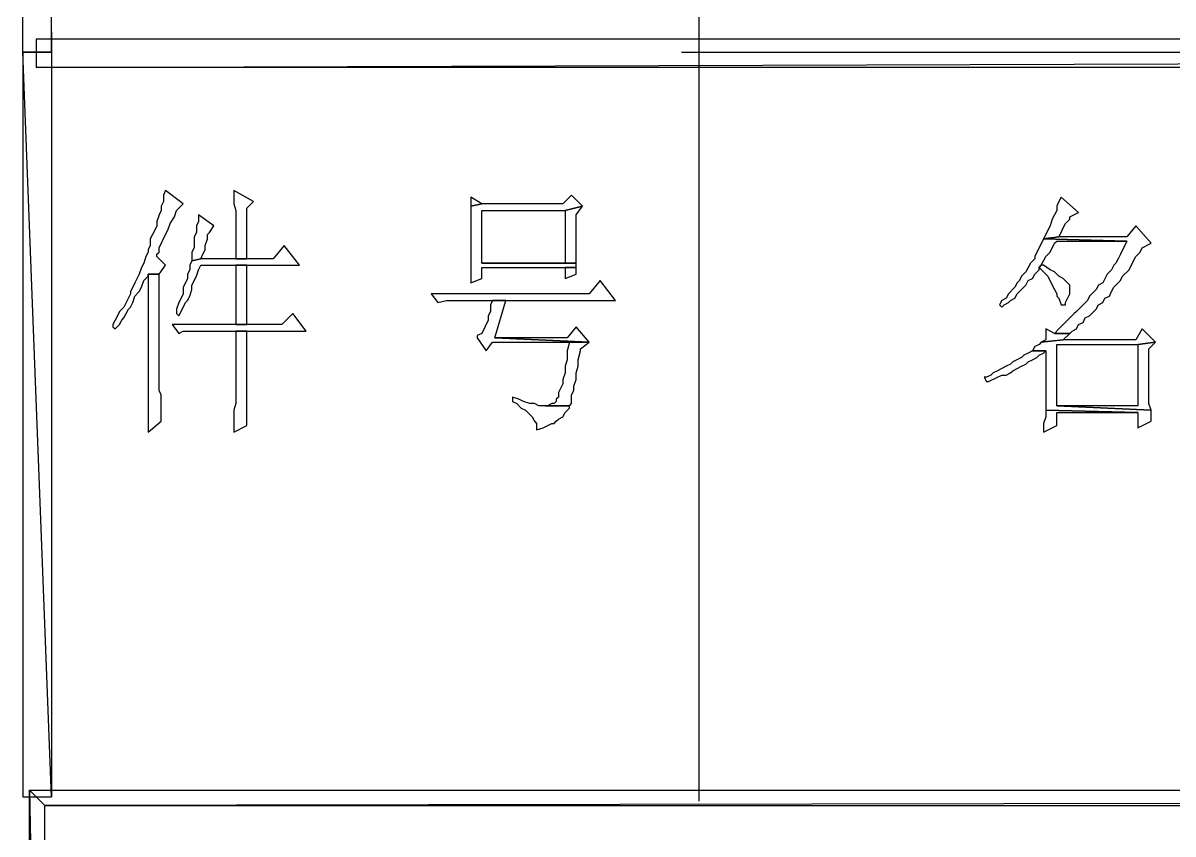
# Model space of a CAD drawing. Extents: x -15.4 to 0.8, y 0.3 to 11.8.
# Drawn here: x -3.2738 to -2.8371, y 1.0377 to 1.3455 of the extents above; entities that cross this region are included whole.
import ezdxf

# ---------------------------------------------------------------- set-up
doc = ezdxf.new("R2010")
doc.units = 0
doc.header["$MEASUREMENT"] = 0
doc.linetypes.add('AUSGEZOGEN', pattern=[0])
doc.layers.get('0').update_dxf_attribs({"linetype": 'AUSGEZOGEN'})

msp = doc.modelspace()

# ---------------------------------------------------------------- linework, layer by layer
for points in [[(-3.26295, 2.6744), (-3.27378, 2.6744), (-3.27378, 2.6744), (-3.26295, 1.3344), (-3.26295, 2.6744)], [(-3.27378, 2.6744), (-3.26295, 1.3344), (-3.26295, 1.3344), (-3.27378, 1.3344), (-3.27378, 2.6744)], [(-3.01711, 2.6744), (-3.01711, 1.33606)], [(-3.26878, 1.3394), (-3.26878, 1.32856), (-3.26878, 1.32856), (0.08122, 1.3394), (-3.26878, 1.3394)], [(-3.26878, 1.32856), (0.08122, 1.3394), (0.08122, 1.3394), (0.08122, 1.32856), (-3.26878, 1.32856)], [(-3.27378, 1.0519), (-3.26295, 1.0519), (-3.26295, 1.0519), (-3.27378, 1.3344), (-3.27378, 1.0519)], [(-3.26295, 1.0519), (-3.27378, 1.3344), (-3.27378, 1.3344), (-3.26295, 1.3344), (-3.26295, 1.0519)], [(-3.02378, 1.3344), (-2.46545, 1.3344)], [(-3.01711, 1.33606), (-3.01711, 1.05023)], [(-3.21961, 1.2819), (-3.22045, 1.28023), (-3.22045, 1.28023), (-3.22045, 1.27773), (-3.22045, 1.27773), (-3.22128, 1.27606), (-3.22128, 1.27606), (-3.22128, 1.2744), (-3.22128, 1.2744), (-3.22211, 1.27273), (-3.22211, 1.27273), (-3.22295, 1.27023), (-3.22295, 1.27023), (-3.22295, 1.26856), (-3.22295, 1.26856), (-3.22378, 1.2669), (-3.22378, 1.2669), (-3.22461, 1.26523), (-3.22461, 1.26523), (-3.22545, 1.26356), (-3.22545, 1.26356), (-3.22545, 1.26106), (-3.22545, 1.26106), (-3.22628, 1.2594), (-3.22628, 1.2594), (-3.22628, 1.25856), (-3.22628, 1.25856), (-3.22711, 1.2569), (-3.22711, 1.2569), (-3.22795, 1.2544), (-3.22795, 1.2544), (-3.22878, 1.25273), (-3.22878, 1.25273), (-3.22961, 1.25023), (-3.22961, 1.25023), (-3.23128, 1.2469), (-3.23128, 1.2469), (-3.23211, 1.24523), (-3.23211, 1.24523), (-3.23295, 1.24356), (-3.23295, 1.24356), (-3.23295, 1.24273), (-3.23295, 1.24273), (-3.23461, 1.2394), (-3.23461, 1.2394), (-3.23545, 1.23773), (-3.23545, 1.23773), (-3.23711, 1.23606), (-3.23711, 1.23606), (-3.23795, 1.2344), (-3.23795, 1.2344), (-3.23961, 1.23106), (-3.23961, 1.23106), (-3.23961, 1.23023), (-3.23961, 1.23023), (-3.23878, 1.2294), (-3.23878, 1.2294), (-3.23711, 1.23106), (-3.23711, 1.23106), (-3.23628, 1.23273), (-3.23628, 1.23273), (-3.23545, 1.23356), (-3.23545, 1.23356), (-3.23461, 1.23523), (-3.23461, 1.23523), (-3.23378, 1.2369), (-3.23378, 1.2369), (-3.23295, 1.23773), (-3.23295, 1.23773), (-3.23211, 1.2394), (-3.23211, 1.2394), (-3.23128, 1.2419), (-3.23128, 1.2419), (-3.22961, 1.24356), (-3.22961, 1.24356), (-3.22878, 1.24523), (-3.22878, 1.24523), (-3.22795, 1.24773), (-3.22795, 1.24773), (-3.22628, 1.2494), (-3.22628, 1.2494), (-3.22628, 1.25023), (-3.22628, 1.25023), (-3.22211, 1.25023), (-3.22211, 1.25023), (-3.21961, 1.25356), (-3.21961, 1.25356), (-3.22295, 1.2569), (-3.22295, 1.2569), (-3.22295, 1.25773), (-3.22295, 1.25773), (-3.22211, 1.25856), (-3.22211, 1.25856), (-3.22211, 1.26023), (-3.22211, 1.26023), (-3.21961, 1.26523), (-3.21961, 1.26523), (-3.21878, 1.2669), (-3.21878, 1.2669), (-3.21795, 1.2694), (-3.21795, 1.2694), (-3.21628, 1.2719), (-3.21628, 1.2719), (-3.21545, 1.2744), (-3.21545, 1.2744), (-3.21295, 1.2769), (-3.21961, 1.2819)], [(-3.19378, 1.2819), (-3.19378, 1.2769), (-3.19378, 1.2769), (-3.19295, 1.2744), (-3.19295, 1.2744), (-3.19295, 1.25606), (-3.19295, 1.25606), (-3.18878, 1.25606), (-3.18878, 1.25606), (-3.18878, 1.27523), (-3.18878, 1.27523), (-3.18628, 1.27773), (-3.19378, 1.2819)], [(-3.06545, 1.28023), (-3.06878, 1.2769), (-3.06878, 1.2769), (-3.09961, 1.2769), (-3.09961, 1.2769), (-3.10378, 1.27606), (-3.10378, 1.27606), (-3.10378, 1.2469), (-3.10378, 1.2469), (-3.09961, 1.24856), (-3.09961, 1.24856), (-3.09961, 1.25273), (-3.09961, 1.25273), (-3.06378, 1.25273), (-3.06378, 1.25273), (-3.06378, 1.2544), (-3.06378, 1.2544), (-3.09961, 1.2544), (-3.09961, 1.2544), (-3.09961, 1.2744), (-3.09961, 1.2744), (-3.06795, 1.2744), (-3.06795, 1.2744), (-3.06128, 1.27606), (-3.06545, 1.28023)], [(-3.10378, 1.2794), (-3.10378, 1.27606), (-3.10378, 1.27606), (-3.09961, 1.2769), (-3.10378, 1.2794)], [(-3.06128, 1.27606), (-3.06795, 1.2744), (-3.06795, 1.2744), (-3.06795, 1.2544), (-3.06795, 1.2544), (-3.09961, 1.2544), (-3.09961, 1.2544), (-3.06378, 1.2544), (-3.06378, 1.2544), (-3.06378, 1.27273), (-3.06128, 1.27606)], [(-2.87961, 1.2794), (-2.88045, 1.27773), (-2.88045, 1.27773), (-2.88128, 1.27606), (-2.88128, 1.27606), (-2.88128, 1.2744), (-2.88128, 1.2744), (-2.88211, 1.27273), (-2.88211, 1.27273), (-2.88295, 1.27106), (-2.88295, 1.27106), (-2.88378, 1.26856), (-2.88378, 1.26856), (-2.88461, 1.2669), (-2.88461, 1.2669), (-2.88545, 1.26523), (-2.88545, 1.26523), (-2.88628, 1.26356), (-2.88628, 1.26356), (-2.88045, 1.2644), (-2.88045, 1.2644), (-2.87961, 1.26606), (-2.87961, 1.26606), (-2.87878, 1.26773), (-2.87878, 1.26773), (-2.87795, 1.2694), (-2.87795, 1.2694), (-2.87628, 1.27106), (-2.87628, 1.27106), (-2.87628, 1.2719), (-2.87628, 1.2719), (-2.87295, 1.27356), (-2.87961, 1.2794)], [(-3.20711, 1.27273), (-3.20711, 1.27023), (-3.20711, 1.27023), (-3.20795, 1.26856), (-3.20795, 1.26856), (-3.20795, 1.26606), (-3.20795, 1.26606), (-3.20878, 1.2644), (-3.20878, 1.2644), (-3.20878, 1.26023), (-3.20878, 1.26023), (-3.20961, 1.25856), (-3.20961, 1.25856), (-3.20961, 1.25523), (-3.20961, 1.25523), (-3.20628, 1.25606), (-3.20628, 1.25606), (-3.20545, 1.25773), (-3.20545, 1.25773), (-3.20461, 1.2594), (-3.20461, 1.2594), (-3.20461, 1.26106), (-3.20461, 1.26106), (-3.20378, 1.26356), (-3.20378, 1.26356), (-3.20378, 1.26523), (-3.20378, 1.26523), (-3.20295, 1.26606), (-3.20295, 1.26606), (-3.20128, 1.26856), (-3.20711, 1.27273)], [(-2.85128, 1.26856), (-2.85461, 1.2644), (-2.85461, 1.2644), (-2.88045, 1.2644), (-2.88045, 1.2644), (-2.88628, 1.26356), (-2.88628, 1.26356), (-2.85461, 1.26273), (-2.85461, 1.26273), (-2.85711, 1.25773), (-2.85711, 1.25773), (-2.85795, 1.25606), (-2.85795, 1.25606), (-2.85878, 1.2544), (-2.85878, 1.2544), (-2.85961, 1.25356), (-2.85961, 1.25356), (-2.86045, 1.2519), (-2.86045, 1.2519), (-2.86211, 1.25023), (-2.86211, 1.25023), (-2.86378, 1.2469), (-2.86378, 1.2469), (-2.86545, 1.24606), (-2.86545, 1.24606), (-2.86628, 1.2444), (-2.86628, 1.2444), (-2.86878, 1.2419), (-2.86878, 1.2419), (-2.86961, 1.24023), (-2.86961, 1.24023), (-2.87128, 1.23856), (-2.87128, 1.23856), (-2.87378, 1.23606), (-2.87378, 1.23606), (-2.87461, 1.23523), (-2.87461, 1.23523), (-2.88045, 1.2294), (-2.88045, 1.2294), (-2.88211, 1.22773), (-2.88211, 1.22773), (-2.87628, 1.22773), (-2.87628, 1.22773), (-2.87545, 1.22856), (-2.87545, 1.22856), (-2.87378, 1.2294), (-2.87378, 1.2294), (-2.87295, 1.23106), (-2.87295, 1.23106), (-2.87128, 1.2319), (-2.87128, 1.2319), (-2.87045, 1.23356), (-2.87045, 1.23356), (-2.86878, 1.2344), (-2.86878, 1.2344), (-2.86711, 1.23606), (-2.86711, 1.23606), (-2.86628, 1.2369), (-2.86628, 1.2369), (-2.86545, 1.23856), (-2.86545, 1.23856), (-2.86378, 1.2394), (-2.86378, 1.2394), (-2.86295, 1.24106), (-2.86295, 1.24106), (-2.86128, 1.2419), (-2.86128, 1.2419), (-2.86045, 1.24356), (-2.86045, 1.24356), (-2.85961, 1.24523), (-2.85961, 1.24523), (-2.85878, 1.24606), (-2.85878, 1.24606), (-2.85711, 1.24773), (-2.85711, 1.24773), (-2.85628, 1.2494), (-2.85628, 1.2494), (-2.85378, 1.2519), (-2.85378, 1.2519), (-2.85211, 1.25523), (-2.85211, 1.25523), (-2.85128, 1.2569), (-2.85128, 1.2569), (-2.84961, 1.25856), (-2.84961, 1.25856), (-2.84878, 1.26023), (-2.84878, 1.26023), (-2.84545, 1.2619), (-2.85128, 1.26856)], [(-2.88628, 1.26356), (-2.88961, 1.2569), (-2.88961, 1.2569), (-2.88961, 1.25606), (-2.88961, 1.25606), (-2.89128, 1.2544), (-2.89128, 1.2544), (-2.89211, 1.25273), (-2.89211, 1.25273), (-2.89295, 1.25106), (-2.89295, 1.25106), (-2.89461, 1.2494), (-2.89461, 1.2494), (-2.89545, 1.24773), (-2.89545, 1.24773), (-2.89628, 1.2469), (-2.89628, 1.2469), (-2.89711, 1.24523), (-2.89711, 1.24523), (-2.89961, 1.24273), (-2.89961, 1.24273), (-2.90045, 1.24106), (-2.90045, 1.24106), (-2.90211, 1.24023), (-2.90211, 1.24023), (-2.90295, 1.23856), (-2.90295, 1.23856), (-2.90211, 1.23773), (-2.90211, 1.23773), (-2.90128, 1.23856), (-2.90128, 1.23856), (-2.89961, 1.2394), (-2.89961, 1.2394), (-2.89878, 1.24023), (-2.89878, 1.24023), (-2.89711, 1.24106), (-2.89711, 1.24106), (-2.89628, 1.24273), (-2.89628, 1.24273), (-2.89378, 1.24523), (-2.89378, 1.24523), (-2.89295, 1.24606), (-2.89295, 1.24606), (-2.89211, 1.24773), (-2.89211, 1.24773), (-2.89045, 1.24856), (-2.89045, 1.24856), (-2.88961, 1.25023), (-2.88961, 1.25023), (-2.88795, 1.2519), (-2.88795, 1.2519), (-2.88795, 1.25273), (-2.88795, 1.25273), (-2.88711, 1.25356), (-2.88711, 1.25356), (-2.88628, 1.25523), (-2.88628, 1.25523), (-2.88545, 1.2569), (-2.88545, 1.2569), (-2.88378, 1.25856), (-2.88378, 1.25856), (-2.88211, 1.2619), (-2.88211, 1.2619), (-2.88128, 1.26273), (-2.88128, 1.26273), (-2.85461, 1.26273), (-2.88628, 1.26356)], [(-3.17461, 1.26106), (-3.17878, 1.25606), (-3.17878, 1.25606), (-3.20628, 1.25606), (-3.20628, 1.25606), (-3.20961, 1.25523), (-3.20961, 1.25523), (-3.21045, 1.25356), (-3.21045, 1.25356), (-3.21045, 1.2519), (-3.21045, 1.2519), (-3.21128, 1.25023), (-3.21128, 1.25023), (-3.21128, 1.24856), (-3.21128, 1.24856), (-3.21211, 1.2469), (-3.21211, 1.2469), (-3.21295, 1.24523), (-3.21295, 1.24523), (-3.21295, 1.24273), (-3.21295, 1.24273), (-3.21378, 1.24106), (-3.21378, 1.24106), (-3.21461, 1.2394), (-3.21461, 1.2394), (-3.21545, 1.2369), (-3.21545, 1.2369), (-3.21545, 1.23523), (-3.21545, 1.23523), (-3.21461, 1.2344), (-3.21461, 1.2344), (-3.21378, 1.23606), (-3.21378, 1.23606), (-3.21211, 1.2394), (-3.21211, 1.2394), (-3.21128, 1.24023), (-3.21128, 1.24023), (-3.21045, 1.2419), (-3.21045, 1.2419), (-3.20961, 1.2444), (-3.20961, 1.2444), (-3.20961, 1.24606), (-3.20961, 1.24606), (-3.20795, 1.2494), (-3.20795, 1.2494), (-3.20711, 1.2519), (-3.20711, 1.2519), (-3.20628, 1.25356), (-3.20628, 1.25356), (-3.16878, 1.25356), (-3.17461, 1.26106)], [(-3.18878, 1.23106), (-3.18878, 1.25356), (-3.18878, 1.25356), (-3.19295, 1.25356), (-3.19295, 1.25356), (-3.19295, 1.23106), (-3.19295, 1.23106), (-3.18878, 1.23106), (-3.18878, 1.23106)], [(-2.88711, 1.25356), (-2.88795, 1.25273), (-2.88795, 1.25273), (-2.88461, 1.2494), (-2.88461, 1.2494), (-2.88295, 1.24606), (-2.88295, 1.24606), (-2.88211, 1.2444), (-2.88211, 1.2444), (-2.88128, 1.24273), (-2.88128, 1.24273), (-2.88128, 1.2419), (-2.88128, 1.2419), (-2.88045, 1.24106), (-2.88045, 1.24106), (-2.87961, 1.23856), (-2.87961, 1.23856), (-2.87795, 1.23856), (-2.87795, 1.23856), (-2.87795, 1.2394), (-2.87795, 1.2394), (-2.87628, 1.24273), (-2.87628, 1.24273), (-2.87628, 1.24606), (-2.87628, 1.24606), (-2.87878, 1.24856), (-2.87878, 1.24856), (-2.88045, 1.2494), (-2.88045, 1.2494), (-2.88211, 1.25106), (-2.88211, 1.25106), (-2.88378, 1.2519), (-2.88378, 1.2519), (-2.88628, 1.25356), (-2.88711, 1.25356)], [(-3.22211, 1.25023), (-3.22628, 1.25023), (-3.22628, 1.25023), (-3.22628, 1.19023), (-3.22628, 1.19023), (-3.22128, 1.1944), (-3.22128, 1.1944), (-3.22128, 1.2044), (-3.22128, 1.2044), (-3.22211, 1.20606), (-3.22211, 1.20606), (-3.22211, 1.21023), (-3.22211, 1.25023)], [(-3.06378, 1.25273), (-3.06795, 1.25273), (-3.06795, 1.25273), (-3.06795, 1.24856), (-3.06795, 1.24856), (-3.06378, 1.25023), (-3.06378, 1.25023), (-3.06378, 1.2519), (-3.06378, 1.25273)], [(-3.05461, 1.24773), (-3.05878, 1.24273), (-3.05878, 1.24273), (-3.11878, 1.24273), (-3.11878, 1.24273), (-3.11628, 1.2394), (-3.11628, 1.2394), (-3.11295, 1.24023), (-3.11295, 1.24023), (-3.04878, 1.24023), (-3.05461, 1.24773)], [(-3.09045, 1.24023), (-3.09545, 1.24023), (-3.09545, 1.24023), (-3.09628, 1.23856), (-3.09628, 1.23856), (-3.09628, 1.23606), (-3.09628, 1.23606), (-3.09711, 1.2344), (-3.09711, 1.2344), (-3.09711, 1.23273), (-3.09711, 1.23273), (-3.09961, 1.22773), (-3.09961, 1.22773), (-3.10128, 1.2269), (-3.10128, 1.2269), (-3.10128, 1.22606), (-3.10128, 1.22606), (-3.09795, 1.22106), (-3.09795, 1.22106), (-3.09545, 1.2244), (-3.09545, 1.2244), (-3.05878, 1.2244), (-3.05878, 1.2244), (-3.09461, 1.22606), (-3.09045, 1.24023)], [(-3.17128, 1.23523), (-3.17545, 1.23106), (-3.17545, 1.23106), (-3.21711, 1.23106), (-3.21711, 1.23106), (-3.21461, 1.22773), (-3.21461, 1.22773), (-3.21295, 1.22856), (-3.21295, 1.22856), (-3.16628, 1.22856), (-3.17128, 1.23523)], [(-3.18878, 1.22856), (-3.19295, 1.22856), (-3.19295, 1.22856), (-3.19295, 1.20106), (-3.19295, 1.20106), (-3.19378, 1.19856), (-3.19378, 1.19856), (-3.19378, 1.19023), (-3.19378, 1.19023), (-3.18878, 1.19273), (-3.18878, 1.19273), (-3.18878, 1.22856), (-3.18878, 1.22856)], [(-3.06378, 1.23023), (-3.06711, 1.22606), (-3.06711, 1.22606), (-3.09461, 1.22606), (-3.09461, 1.22606), (-3.05878, 1.2244), (-3.06378, 1.23023)], [(-2.84878, 1.2294), (-2.85128, 1.22523), (-2.85128, 1.22523), (-2.87878, 1.22523), (-2.87878, 1.22523), (-2.88711, 1.2244), (-2.88711, 1.2244), (-2.88795, 1.22356), (-2.88795, 1.22356), (-2.88961, 1.22273), (-2.88961, 1.22273), (-2.89045, 1.22106), (-2.89045, 1.22106), (-2.88545, 1.22106), (-2.88545, 1.22106), (-2.88545, 1.19856), (-2.88545, 1.19856), (-2.85045, 1.19773), (-2.85045, 1.19773), (-2.85045, 1.1919), (-2.85045, 1.1919), (-2.84545, 1.1944), (-2.84545, 1.1944), (-2.84545, 1.19856), (-2.84545, 1.19856), (-2.88128, 1.20023), (-2.88128, 1.20023), (-2.88128, 1.22356), (-2.88128, 1.22356), (-2.85045, 1.22356), (-2.85045, 1.22356), (-2.84378, 1.2244), (-2.84878, 1.2294)], [(-2.88545, 1.2294), (-2.88545, 1.22523), (-2.88545, 1.22523), (-2.88711, 1.2244), (-2.88711, 1.2244), (-2.87878, 1.22523), (-2.87878, 1.22523), (-2.87628, 1.22773), (-2.87628, 1.22773), (-2.88211, 1.22773), (-2.88545, 1.2294)], [(-3.05878, 1.2244), (-3.06628, 1.2244), (-3.06628, 1.2244), (-3.06711, 1.22106), (-3.06711, 1.22106), (-3.06711, 1.21773), (-3.06711, 1.21773), (-3.06795, 1.21523), (-3.06795, 1.21523), (-3.06795, 1.21273), (-3.06795, 1.21273), (-3.06878, 1.21023), (-3.06878, 1.21023), (-3.06878, 1.20856), (-3.06878, 1.20856), (-3.07045, 1.20523), (-3.07045, 1.20523), (-3.07045, 1.20356), (-3.07045, 1.20356), (-3.07128, 1.20273), (-3.07128, 1.20273), (-3.07128, 1.2019), (-3.07128, 1.2019), (-3.07211, 1.20106), (-3.07211, 1.20106), (-3.07295, 1.20106), (-3.07295, 1.20106), (-3.07461, 1.20023), (-3.07461, 1.20023), (-3.07545, 1.20023), (-3.07545, 1.20023), (-3.06628, 1.20023), (-3.06628, 1.20023), (-3.06545, 1.20106), (-3.06545, 1.20106), (-3.06545, 1.2044), (-3.06545, 1.2044), (-3.06461, 1.20606), (-3.06461, 1.20606), (-3.06461, 1.20773), (-3.06461, 1.20773), (-3.06378, 1.21023), (-3.06378, 1.21023), (-3.06378, 1.21273), (-3.06378, 1.21273), (-3.06295, 1.21523), (-3.06295, 1.21523), (-3.06295, 1.21773), (-3.06295, 1.21773), (-3.06211, 1.22106), (-3.06211, 1.22106), (-3.06211, 1.2219), (-3.05878, 1.2244)], [(-2.84378, 1.2244), (-2.85045, 1.22356), (-2.85045, 1.22356), (-2.85045, 1.20023), (-2.85045, 1.20023), (-2.88128, 1.20023), (-2.88128, 1.20023), (-2.84545, 1.19856), (-2.84545, 1.19856), (-2.84628, 1.20106), (-2.84628, 1.20106), (-2.84628, 1.2219), (-2.84378, 1.2244)], [(-2.89045, 1.22106), (-2.89211, 1.22023), (-2.89211, 1.22023), (-2.89378, 1.2194), (-2.89378, 1.2194), (-2.89461, 1.21856), (-2.89461, 1.21856), (-2.89795, 1.2169), (-2.89795, 1.2169), (-2.89878, 1.21606), (-2.89878, 1.21606), (-2.90045, 1.21523), (-2.90045, 1.21523), (-2.90211, 1.2144), (-2.90211, 1.2144), (-2.90378, 1.21356), (-2.90378, 1.21356), (-2.90545, 1.21273), (-2.90545, 1.21273), (-2.90628, 1.2119), (-2.90628, 1.2119), (-2.90795, 1.21106), (-2.90795, 1.21106), (-2.90878, 1.21106), (-2.90878, 1.21106), (-2.90795, 1.2094), (-2.90795, 1.2094), (-2.90711, 1.2094), (-2.90711, 1.2094), (-2.90378, 1.21106), (-2.90378, 1.21106), (-2.90211, 1.2119), (-2.90211, 1.2119), (-2.90045, 1.2119), (-2.90045, 1.2119), (-2.89878, 1.21273), (-2.89878, 1.21273), (-2.89795, 1.21356), (-2.89795, 1.21356), (-2.89628, 1.2144), (-2.89628, 1.2144), (-2.89461, 1.21523), (-2.89461, 1.21523), (-2.89295, 1.21606), (-2.89295, 1.21606), (-2.89211, 1.2169), (-2.89211, 1.2169), (-2.89045, 1.21773), (-2.89045, 1.21773), (-2.88878, 1.21856), (-2.88878, 1.21856), (-2.88795, 1.2194), (-2.88795, 1.2194), (-2.88628, 1.22023), (-2.88628, 1.22023), (-2.88545, 1.22106), (-2.89045, 1.22106)], [(-3.08795, 1.20356), (-3.08795, 1.2019), (-3.08795, 1.2019), (-3.08628, 1.20106), (-3.08628, 1.20106), (-3.08461, 1.1994), (-3.08461, 1.1994), (-3.08295, 1.19856), (-3.08295, 1.19856), (-3.08045, 1.19606), (-3.08045, 1.19606), (-3.07961, 1.1944), (-3.07961, 1.1944), (-3.07878, 1.19356), (-3.07878, 1.19356), (-3.07878, 1.19106), (-3.07878, 1.19106), (-3.07628, 1.1919), (-3.07628, 1.1919), (-3.07295, 1.19356), (-3.07295, 1.19356), (-3.07211, 1.19356), (-3.07211, 1.19356), (-3.07128, 1.1944), (-3.07128, 1.1944), (-3.07045, 1.19523), (-3.07045, 1.19523), (-3.06878, 1.19606), (-3.06878, 1.19606), (-3.06795, 1.19773), (-3.06795, 1.19773), (-3.06628, 1.1994), (-3.06628, 1.1994), (-3.06628, 1.20023), (-3.06628, 1.20023), (-3.07795, 1.20023), (-3.07795, 1.20023), (-3.07961, 1.20106), (-3.07961, 1.20106), (-3.08128, 1.20106), (-3.08128, 1.20106), (-3.08378, 1.2019), (-3.08378, 1.2019), (-3.08545, 1.20273), (-3.08795, 1.20356)], [(-2.88545, 1.19856), (-2.88545, 1.19606), (-2.88545, 1.19606), (-2.88628, 1.19356), (-2.88628, 1.19356), (-2.88628, 1.19023), (-2.88628, 1.19023), (-2.88128, 1.19273), (-2.88128, 1.19273), (-2.88128, 1.19773), (-2.88128, 1.19773), (-2.85045, 1.19773), (-2.88545, 1.19856)], [(0.08455, 1.0544), (-3.26545, 1.04856), (-3.26545, 1.04856), (-3.27128, 1.0544), (0.08455, 1.0544)], [(-3.26545, 1.04856), (-3.27128, 1.0544), (-3.27128, 1.0544), (-3.26545, 0.75356), (-3.26545, 1.04856)], [(-3.27128, 1.0544), (-3.26545, 0.75356), (-3.26545, 0.75356), (-3.27128, 0.75356), (-3.27128, 1.0544)], [(0.07872, 1.04856), (0.08455, 1.0544), (0.08455, 1.0544), (-3.26545, 1.04856), (0.07872, 1.04856)]]:
    msp.add_lwpolyline(points)

doc.saveas('drawing.dxf')
